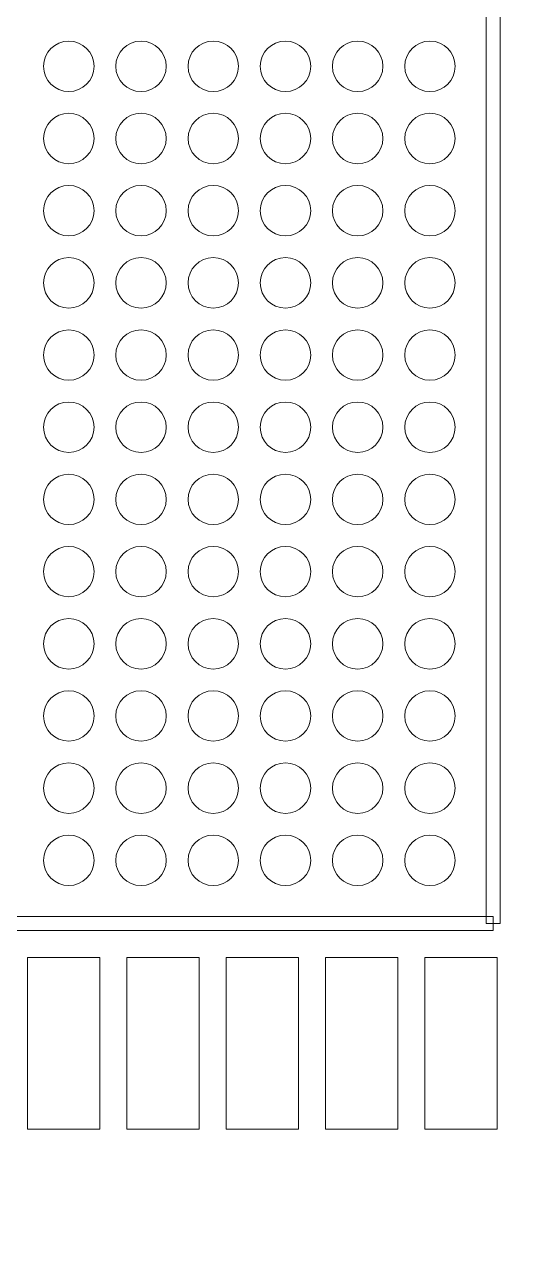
# Model space of a CAD drawing. Header units: millimetres. Extents: x -62 to 58, y -47 to 48.
# Drawn here: x 17.84 to 23.24, y -23.07 to -9.39 of the extents above; entities that cross this region are included whole.
import ezdxf

# ---------------------------------------------------------------- set-up
doc = ezdxf.new("R2010")
doc.units = ezdxf.units.MM
doc.header["$MEASUREMENT"] = 0
for name, color, linetype in [('BG_OUTLINE', 7, 'Continuous'), ('PG_SILKSCREEN_TOP', 7, 'Continuous'), ('PIN_SOLDERMASK_TOP', 7, 'Continuous')]:
    doc.layers.add(name, color=color, linetype=linetype)

msp = doc.modelspace()

# ---------------------------------------------------------------- linework, layer by layer
at = {"layer": 'BG_OUTLINE', "lineweight": 9}
msp.add_open_spline([(-39.9999, -35.8165), (-39.9999, -35.8165), (-39.9999, 34.1833), (-39.9999, 34.1833), (-39.9999, 34.1833), (-39.9999, 34.1833), (39.9999, 34.1833), (39.9999, 34.1833), (39.9999, 34.1833), (39.9999, 34.1833), (39.9999, -35.8165), (39.9999, -35.8165), (39.9999, -35.8165), (39.9999, -35.8165), (-39.9999, -35.8165), (-39.9999, -35.8165)], degree=3, knots=[0, 0, 0, 0, 0.25, 0.25, 0.25, 0.25, 0.5, 0.5, 0.5, 0.5, 0.75, 0.75, 0.75, 0.75, 1, 1, 1, 1], dxfattribs=at)
at = {"layer": 'PG_SILKSCREEN_TOP', "lineweight": 9}
for points in [[(23.1079, -19.3487), (23.1079, -19.3487), (22.9555, -19.3487), (22.9555, -19.3487), (22.9555, -19.3487), (22.9555, -19.3487), (22.9555, 3.6515), (22.9555, 3.6515), (22.9555, 3.6515), (22.9555, 3.6515), (23.1079, 3.6515), (23.1079, 3.6515), (23.1079, 3.6515), (23.1079, 3.6515), (23.1079, -19.3487), (23.1079, -19.3487)], [(0.0314, -19.4249), (0.0314, -19.4249), (0.0314, -19.2725), (0.0314, -19.2725), (0.0314, -19.2725), (0.0314, -19.2725), (23.0317, -19.2725), (23.0317, -19.2725), (23.0317, -19.2725), (23.0317, -19.2725), (23.0317, -19.4249), (23.0317, -19.4249), (23.0317, -19.4249), (23.0317, -19.4249), (0.0314, -19.4249), (0.0314, -19.4249)]]:
    msp.add_open_spline(points, degree=3, knots=[0, 0, 0, 0, 0.25, 0.25, 0.25, 0.25, 0.5, 0.5, 0.5, 0.5, 0.75, 0.75, 0.75, 0.75, 1, 1, 1, 1], dxfattribs=at)
at = {"layer": 'PIN_SOLDERMASK_TOP', "lineweight": 9}
for points in [[(18.611, -9.8485), (18.611, -9.6942), (18.4859, -9.5691), (18.3316, -9.5691), (18.3316, -9.5691), (18.1773, -9.5691), (18.0522, -9.6942), (18.0522, -9.8485), (18.0522, -9.8485), (18.0522, -10.0029), (18.1773, -10.1279), (18.3316, -10.1279), (18.3316, -10.1279), (18.4859, -10.1279), (18.611, -10.0029), (18.611, -9.8485)], [(19.4109, -9.8485), (19.4109, -9.6942), (19.2858, -9.5691), (19.1315, -9.5691), (19.1315, -9.5691), (18.9772, -9.5691), (18.8521, -9.6942), (18.8521, -9.8485), (18.8521, -9.8485), (18.8521, -10.0029), (18.9772, -10.1279), (19.1315, -10.1279), (19.1315, -10.1279), (19.2858, -10.1279), (19.4109, -10.0029), (19.4109, -9.8485)], [(20.211, -9.8485), (20.211, -9.6942), (20.0859, -9.5691), (19.9316, -9.5691), (19.9316, -9.5691), (19.7773, -9.5691), (19.6522, -9.6942), (19.6522, -9.8485), (19.6522, -9.8485), (19.6522, -10.0029), (19.7773, -10.1279), (19.9316, -10.1279), (19.9316, -10.1279), (20.0859, -10.1279), (20.211, -10.0029), (20.211, -9.8485)], [(21.0108, -9.8485), (21.0108, -9.6942), (20.8857, -9.5691), (20.7314, -9.5691), (20.7314, -9.5691), (20.5771, -9.5691), (20.452, -9.6942), (20.452, -9.8485), (20.452, -9.8485), (20.452, -10.0029), (20.5771, -10.1279), (20.7314, -10.1279), (20.7314, -10.1279), (20.8857, -10.1279), (21.0108, -10.0029), (21.0108, -9.8485)], [(21.8109, -9.8485), (21.8109, -9.6942), (21.6858, -9.5691), (21.5315, -9.5691), (21.5315, -9.5691), (21.3772, -9.5691), (21.2521, -9.6942), (21.2521, -9.8485), (21.2521, -9.8485), (21.2521, -10.0029), (21.3772, -10.1279), (21.5315, -10.1279), (21.5315, -10.1279), (21.6858, -10.1279), (21.8109, -10.0029), (21.8109, -9.8485)], [(22.611, -9.8485), (22.611, -9.6942), (22.4859, -9.5691), (22.3316, -9.5691), (22.3316, -9.5691), (22.1773, -9.5691), (22.0522, -9.6942), (22.0522, -9.8485), (22.0522, -9.8485), (22.0522, -10.0029), (22.1773, -10.1279), (22.3316, -10.1279), (22.3316, -10.1279), (22.4859, -10.1279), (22.611, -10.0029), (22.611, -9.8485)], [(18.611, -10.6486), (18.611, -10.4943), (18.4859, -10.3692), (18.3316, -10.3692), (18.3316, -10.3692), (18.1773, -10.3692), (18.0522, -10.4943), (18.0522, -10.6486), (18.0522, -10.6486), (18.0522, -10.803), (18.1773, -10.928), (18.3316, -10.928), (18.3316, -10.928), (18.4859, -10.928), (18.611, -10.803), (18.611, -10.6486)], [(19.4109, -10.6486), (19.4109, -10.4943), (19.2858, -10.3692), (19.1315, -10.3692), (19.1315, -10.3692), (18.9772, -10.3692), (18.8521, -10.4943), (18.8521, -10.6486), (18.8521, -10.6486), (18.8521, -10.803), (18.9772, -10.928), (19.1315, -10.928), (19.1315, -10.928), (19.2858, -10.928), (19.4109, -10.803), (19.4109, -10.6486)], [(20.211, -10.6486), (20.211, -10.4943), (20.0859, -10.3692), (19.9316, -10.3692), (19.9316, -10.3692), (19.7773, -10.3692), (19.6522, -10.4943), (19.6522, -10.6486), (19.6522, -10.6486), (19.6522, -10.803), (19.7773, -10.928), (19.9316, -10.928), (19.9316, -10.928), (20.0859, -10.928), (20.211, -10.803), (20.211, -10.6486)], [(21.0108, -10.6486), (21.0108, -10.4943), (20.8857, -10.3692), (20.7314, -10.3692), (20.7314, -10.3692), (20.5771, -10.3692), (20.452, -10.4943), (20.452, -10.6486), (20.452, -10.6486), (20.452, -10.803), (20.5771, -10.928), (20.7314, -10.928), (20.7314, -10.928), (20.8857, -10.928), (21.0108, -10.803), (21.0108, -10.6486)], [(21.8109, -10.6486), (21.8109, -10.4943), (21.6858, -10.3692), (21.5315, -10.3692), (21.5315, -10.3692), (21.3772, -10.3692), (21.2521, -10.4943), (21.2521, -10.6486), (21.2521, -10.6486), (21.2521, -10.803), (21.3772, -10.928), (21.5315, -10.928), (21.5315, -10.928), (21.6858, -10.928), (21.8109, -10.803), (21.8109, -10.6486)], [(22.611, -10.6486), (22.611, -10.4943), (22.4859, -10.3692), (22.3316, -10.3692), (22.3316, -10.3692), (22.1773, -10.3692), (22.0522, -10.4943), (22.0522, -10.6486), (22.0522, -10.6486), (22.0522, -10.803), (22.1773, -10.928), (22.3316, -10.928), (22.3316, -10.928), (22.4859, -10.928), (22.611, -10.803), (22.611, -10.6486)], [(18.611, -11.4485), (18.611, -11.2942), (18.4859, -11.1691), (18.3316, -11.1691), (18.3316, -11.1691), (18.1773, -11.1691), (18.0522, -11.2942), (18.0522, -11.4485), (18.0522, -11.4485), (18.0522, -11.6028), (18.1773, -11.7279), (18.3316, -11.7279), (18.3316, -11.7279), (18.4859, -11.7279), (18.611, -11.6028), (18.611, -11.4485)], [(19.4109, -11.4485), (19.4109, -11.2942), (19.2858, -11.1691), (19.1315, -11.1691), (19.1315, -11.1691), (18.9772, -11.1691), (18.8521, -11.2942), (18.8521, -11.4485), (18.8521, -11.4485), (18.8521, -11.6028), (18.9772, -11.7279), (19.1315, -11.7279), (19.1315, -11.7279), (19.2858, -11.7279), (19.4109, -11.6028), (19.4109, -11.4485)], [(20.211, -11.4485), (20.211, -11.2942), (20.0859, -11.1691), (19.9316, -11.1691), (19.9316, -11.1691), (19.7773, -11.1691), (19.6522, -11.2942), (19.6522, -11.4485), (19.6522, -11.4485), (19.6522, -11.6028), (19.7773, -11.7279), (19.9316, -11.7279), (19.9316, -11.7279), (20.0859, -11.7279), (20.211, -11.6028), (20.211, -11.4485)], [(21.0108, -11.4485), (21.0108, -11.2942), (20.8857, -11.1691), (20.7314, -11.1691), (20.7314, -11.1691), (20.5771, -11.1691), (20.452, -11.2942), (20.452, -11.4485), (20.452, -11.4485), (20.452, -11.6028), (20.5771, -11.7279), (20.7314, -11.7279), (20.7314, -11.7279), (20.8857, -11.7279), (21.0108, -11.6028), (21.0108, -11.4485)], [(21.8109, -11.4485), (21.8109, -11.2942), (21.6858, -11.1691), (21.5315, -11.1691), (21.5315, -11.1691), (21.3772, -11.1691), (21.2521, -11.2942), (21.2521, -11.4485), (21.2521, -11.4485), (21.2521, -11.6028), (21.3772, -11.7279), (21.5315, -11.7279), (21.5315, -11.7279), (21.6858, -11.7279), (21.8109, -11.6028), (21.8109, -11.4485)], [(22.611, -11.4485), (22.611, -11.2942), (22.4859, -11.1691), (22.3316, -11.1691), (22.3316, -11.1691), (22.1773, -11.1691), (22.0522, -11.2942), (22.0522, -11.4485), (22.0522, -11.4485), (22.0522, -11.6028), (22.1773, -11.7279), (22.3316, -11.7279), (22.3316, -11.7279), (22.4859, -11.7279), (22.611, -11.6028), (22.611, -11.4485)], [(18.611, -12.2486), (18.611, -12.0943), (18.4859, -11.9692), (18.3316, -11.9692), (18.3316, -11.9692), (18.1773, -11.9692), (18.0522, -12.0943), (18.0522, -12.2486), (18.0522, -12.2486), (18.0522, -12.4029), (18.1773, -12.528), (18.3316, -12.528), (18.3316, -12.528), (18.4859, -12.528), (18.611, -12.4029), (18.611, -12.2486)], [(19.4109, -12.2486), (19.4109, -12.0943), (19.2858, -11.9692), (19.1315, -11.9692), (19.1315, -11.9692), (18.9772, -11.9692), (18.8521, -12.0943), (18.8521, -12.2486), (18.8521, -12.2486), (18.8521, -12.4029), (18.9772, -12.528), (19.1315, -12.528), (19.1315, -12.528), (19.2858, -12.528), (19.4109, -12.4029), (19.4109, -12.2486)], [(20.211, -12.2486), (20.211, -12.0943), (20.0859, -11.9692), (19.9316, -11.9692), (19.9316, -11.9692), (19.7773, -11.9692), (19.6522, -12.0943), (19.6522, -12.2486), (19.6522, -12.2486), (19.6522, -12.4029), (19.7773, -12.528), (19.9316, -12.528), (19.9316, -12.528), (20.0859, -12.528), (20.211, -12.4029), (20.211, -12.2486)], [(21.0108, -12.2486), (21.0108, -12.0943), (20.8857, -11.9692), (20.7314, -11.9692), (20.7314, -11.9692), (20.5771, -11.9692), (20.452, -12.0943), (20.452, -12.2486), (20.452, -12.2486), (20.452, -12.4029), (20.5771, -12.528), (20.7314, -12.528), (20.7314, -12.528), (20.8857, -12.528), (21.0108, -12.4029), (21.0108, -12.2486)], [(21.8109, -12.2486), (21.8109, -12.0943), (21.6858, -11.9692), (21.5315, -11.9692), (21.5315, -11.9692), (21.3772, -11.9692), (21.2521, -12.0943), (21.2521, -12.2486), (21.2521, -12.2486), (21.2521, -12.4029), (21.3772, -12.528), (21.5315, -12.528), (21.5315, -12.528), (21.6858, -12.528), (21.8109, -12.4029), (21.8109, -12.2486)], [(22.611, -12.2486), (22.611, -12.0943), (22.4859, -11.9692), (22.3316, -11.9692), (22.3316, -11.9692), (22.1773, -11.9692), (22.0522, -12.0943), (22.0522, -12.2486), (22.0522, -12.2486), (22.0522, -12.4029), (22.1773, -12.528), (22.3316, -12.528), (22.3316, -12.528), (22.4859, -12.528), (22.611, -12.4029), (22.611, -12.2486)], [(18.611, -13.0484), (18.611, -12.8941), (18.4859, -12.769), (18.3316, -12.769), (18.3316, -12.769), (18.1773, -12.769), (18.0522, -12.8941), (18.0522, -13.0484), (18.0522, -13.0484), (18.0522, -13.2027), (18.1773, -13.3278), (18.3316, -13.3278), (18.3316, -13.3278), (18.4859, -13.3278), (18.611, -13.2027), (18.611, -13.0484)], [(19.4109, -13.0484), (19.4109, -12.8941), (19.2858, -12.769), (19.1315, -12.769), (19.1315, -12.769), (18.9772, -12.769), (18.8521, -12.8941), (18.8521, -13.0484), (18.8521, -13.0484), (18.8521, -13.2027), (18.9772, -13.3278), (19.1315, -13.3278), (19.1315, -13.3278), (19.2858, -13.3278), (19.4109, -13.2027), (19.4109, -13.0484)], [(20.211, -13.0484), (20.211, -12.8941), (20.0859, -12.769), (19.9316, -12.769), (19.9316, -12.769), (19.7773, -12.769), (19.6522, -12.8941), (19.6522, -13.0484), (19.6522, -13.0484), (19.6522, -13.2027), (19.7773, -13.3278), (19.9316, -13.3278), (19.9316, -13.3278), (20.0859, -13.3278), (20.211, -13.2027), (20.211, -13.0484)], [(21.0108, -13.0484), (21.0108, -12.8941), (20.8857, -12.769), (20.7314, -12.769), (20.7314, -12.769), (20.5771, -12.769), (20.452, -12.8941), (20.452, -13.0484), (20.452, -13.0484), (20.452, -13.2027), (20.5771, -13.3278), (20.7314, -13.3278), (20.7314, -13.3278), (20.8857, -13.3278), (21.0108, -13.2027), (21.0108, -13.0484)], [(21.8109, -13.0484), (21.8109, -12.8941), (21.6858, -12.769), (21.5315, -12.769), (21.5315, -12.769), (21.3772, -12.769), (21.2521, -12.8941), (21.2521, -13.0484), (21.2521, -13.0484), (21.2521, -13.2027), (21.3772, -13.3278), (21.5315, -13.3278), (21.5315, -13.3278), (21.6858, -13.3278), (21.8109, -13.2027), (21.8109, -13.0484)], [(22.611, -13.0484), (22.611, -12.8941), (22.4859, -12.769), (22.3316, -12.769), (22.3316, -12.769), (22.1773, -12.769), (22.0522, -12.8941), (22.0522, -13.0484), (22.0522, -13.0484), (22.0522, -13.2027), (22.1773, -13.3278), (22.3316, -13.3278), (22.3316, -13.3278), (22.4859, -13.3278), (22.611, -13.2027), (22.611, -13.0484)], [(18.611, -13.8485), (18.611, -13.6942), (18.4859, -13.5691), (18.3316, -13.5691), (18.3316, -13.5691), (18.1773, -13.5691), (18.0522, -13.6942), (18.0522, -13.8485), (18.0522, -13.8485), (18.0522, -14.0028), (18.1773, -14.1279), (18.3316, -14.1279), (18.3316, -14.1279), (18.4859, -14.1279), (18.611, -14.0028), (18.611, -13.8485)], [(19.4109, -13.8485), (19.4109, -13.6942), (19.2858, -13.5691), (19.1315, -13.5691), (19.1315, -13.5691), (18.9772, -13.5691), (18.8521, -13.6942), (18.8521, -13.8485), (18.8521, -13.8485), (18.8521, -14.0028), (18.9772, -14.1279), (19.1315, -14.1279), (19.1315, -14.1279), (19.2858, -14.1279), (19.4109, -14.0028), (19.4109, -13.8485)], [(20.211, -13.8485), (20.211, -13.6942), (20.0859, -13.5691), (19.9316, -13.5691), (19.9316, -13.5691), (19.7773, -13.5691), (19.6522, -13.6942), (19.6522, -13.8485), (19.6522, -13.8485), (19.6522, -14.0028), (19.7773, -14.1279), (19.9316, -14.1279), (19.9316, -14.1279), (20.0859, -14.1279), (20.211, -14.0028), (20.211, -13.8485)], [(21.0108, -13.8485), (21.0108, -13.6942), (20.8857, -13.5691), (20.7314, -13.5691), (20.7314, -13.5691), (20.5771, -13.5691), (20.452, -13.6942), (20.452, -13.8485), (20.452, -13.8485), (20.452, -14.0028), (20.5771, -14.1279), (20.7314, -14.1279), (20.7314, -14.1279), (20.8857, -14.1279), (21.0108, -14.0028), (21.0108, -13.8485)], [(21.8109, -13.8485), (21.8109, -13.6942), (21.6858, -13.5691), (21.5315, -13.5691), (21.5315, -13.5691), (21.3772, -13.5691), (21.2521, -13.6942), (21.2521, -13.8485), (21.2521, -13.8485), (21.2521, -14.0028), (21.3772, -14.1279), (21.5315, -14.1279), (21.5315, -14.1279), (21.6858, -14.1279), (21.8109, -14.0028), (21.8109, -13.8485)], [(22.611, -13.8485), (22.611, -13.6942), (22.4859, -13.5691), (22.3316, -13.5691), (22.3316, -13.5691), (22.1773, -13.5691), (22.0522, -13.6942), (22.0522, -13.8485), (22.0522, -13.8485), (22.0522, -14.0028), (22.1773, -14.1279), (22.3316, -14.1279), (22.3316, -14.1279), (22.4859, -14.1279), (22.611, -14.0028), (22.611, -13.8485)], [(18.611, -14.6486), (18.611, -14.4943), (18.4859, -14.3692), (18.3316, -14.3692), (18.3316, -14.3692), (18.1773, -14.3692), (18.0522, -14.4943), (18.0522, -14.6486), (18.0522, -14.6486), (18.0522, -14.8029), (18.1773, -14.928), (18.3316, -14.928), (18.3316, -14.928), (18.4859, -14.928), (18.611, -14.8029), (18.611, -14.6486)], [(19.4109, -14.6486), (19.4109, -14.4943), (19.2858, -14.3692), (19.1315, -14.3692), (19.1315, -14.3692), (18.9772, -14.3692), (18.8521, -14.4943), (18.8521, -14.6486), (18.8521, -14.6486), (18.8521, -14.8029), (18.9772, -14.928), (19.1315, -14.928), (19.1315, -14.928), (19.2858, -14.928), (19.4109, -14.8029), (19.4109, -14.6486)], [(20.211, -14.6486), (20.211, -14.4943), (20.0859, -14.3692), (19.9316, -14.3692), (19.9316, -14.3692), (19.7773, -14.3692), (19.6522, -14.4943), (19.6522, -14.6486), (19.6522, -14.6486), (19.6522, -14.8029), (19.7773, -14.928), (19.9316, -14.928), (19.9316, -14.928), (20.0859, -14.928), (20.211, -14.8029), (20.211, -14.6486)], [(21.0108, -14.6486), (21.0108, -14.4943), (20.8857, -14.3692), (20.7314, -14.3692), (20.7314, -14.3692), (20.5771, -14.3692), (20.452, -14.4943), (20.452, -14.6486), (20.452, -14.6486), (20.452, -14.8029), (20.5771, -14.928), (20.7314, -14.928), (20.7314, -14.928), (20.8857, -14.928), (21.0108, -14.8029), (21.0108, -14.6486)], [(21.8109, -14.6486), (21.8109, -14.4943), (21.6858, -14.3692), (21.5315, -14.3692), (21.5315, -14.3692), (21.3772, -14.3692), (21.2521, -14.4943), (21.2521, -14.6486), (21.2521, -14.6486), (21.2521, -14.8029), (21.3772, -14.928), (21.5315, -14.928), (21.5315, -14.928), (21.6858, -14.928), (21.8109, -14.8029), (21.8109, -14.6486)], [(22.611, -14.6486), (22.611, -14.4943), (22.4859, -14.3692), (22.3316, -14.3692), (22.3316, -14.3692), (22.1773, -14.3692), (22.0522, -14.4943), (22.0522, -14.6486), (22.0522, -14.6486), (22.0522, -14.8029), (22.1773, -14.928), (22.3316, -14.928), (22.3316, -14.928), (22.4859, -14.928), (22.611, -14.8029), (22.611, -14.6486)], [(18.611, -15.4485), (18.611, -15.2942), (18.4859, -15.1691), (18.3316, -15.1691), (18.3316, -15.1691), (18.1773, -15.1691), (18.0522, -15.2942), (18.0522, -15.4485), (18.0522, -15.4485), (18.0522, -15.6028), (18.1773, -15.7279), (18.3316, -15.7279), (18.3316, -15.7279), (18.4859, -15.7279), (18.611, -15.6028), (18.611, -15.4485)], [(19.4109, -15.4485), (19.4109, -15.2942), (19.2858, -15.1691), (19.1315, -15.1691), (19.1315, -15.1691), (18.9772, -15.1691), (18.8521, -15.2942), (18.8521, -15.4485), (18.8521, -15.4485), (18.8521, -15.6028), (18.9772, -15.7279), (19.1315, -15.7279), (19.1315, -15.7279), (19.2858, -15.7279), (19.4109, -15.6028), (19.4109, -15.4485)], [(20.211, -15.4485), (20.211, -15.2942), (20.0859, -15.1691), (19.9316, -15.1691), (19.9316, -15.1691), (19.7773, -15.1691), (19.6522, -15.2942), (19.6522, -15.4485), (19.6522, -15.4485), (19.6522, -15.6028), (19.7773, -15.7279), (19.9316, -15.7279), (19.9316, -15.7279), (20.0859, -15.7279), (20.211, -15.6028), (20.211, -15.4485)], [(21.0108, -15.4485), (21.0108, -15.2942), (20.8857, -15.1691), (20.7314, -15.1691), (20.7314, -15.1691), (20.5771, -15.1691), (20.452, -15.2942), (20.452, -15.4485), (20.452, -15.4485), (20.452, -15.6028), (20.5771, -15.7279), (20.7314, -15.7279), (20.7314, -15.7279), (20.8857, -15.7279), (21.0108, -15.6028), (21.0108, -15.4485)], [(21.8109, -15.4485), (21.8109, -15.2942), (21.6858, -15.1691), (21.5315, -15.1691), (21.5315, -15.1691), (21.3772, -15.1691), (21.2521, -15.2942), (21.2521, -15.4485), (21.2521, -15.4485), (21.2521, -15.6028), (21.3772, -15.7279), (21.5315, -15.7279), (21.5315, -15.7279), (21.6858, -15.7279), (21.8109, -15.6028), (21.8109, -15.4485)], [(22.611, -15.4485), (22.611, -15.2942), (22.4859, -15.1691), (22.3316, -15.1691), (22.3316, -15.1691), (22.1773, -15.1691), (22.0522, -15.2942), (22.0522, -15.4485), (22.0522, -15.4485), (22.0522, -15.6028), (22.1773, -15.7279), (22.3316, -15.7279), (22.3316, -15.7279), (22.4859, -15.7279), (22.611, -15.6028), (22.611, -15.4485)], [(18.611, -16.2486), (18.611, -16.0943), (18.4859, -15.9692), (18.3316, -15.9692), (18.3316, -15.9692), (18.1773, -15.9692), (18.0522, -16.0943), (18.0522, -16.2486), (18.0522, -16.2486), (18.0522, -16.4029), (18.1773, -16.528), (18.3316, -16.528), (18.3316, -16.528), (18.4859, -16.528), (18.611, -16.4029), (18.611, -16.2486)], [(19.4109, -16.2486), (19.4109, -16.0943), (19.2858, -15.9692), (19.1315, -15.9692), (19.1315, -15.9692), (18.9772, -15.9692), (18.8521, -16.0943), (18.8521, -16.2486), (18.8521, -16.2486), (18.8521, -16.4029), (18.9772, -16.528), (19.1315, -16.528), (19.1315, -16.528), (19.2858, -16.528), (19.4109, -16.4029), (19.4109, -16.2486)], [(20.211, -16.2486), (20.211, -16.0943), (20.0859, -15.9692), (19.9316, -15.9692), (19.9316, -15.9692), (19.7773, -15.9692), (19.6522, -16.0943), (19.6522, -16.2486), (19.6522, -16.2486), (19.6522, -16.4029), (19.7773, -16.528), (19.9316, -16.528), (19.9316, -16.528), (20.0859, -16.528), (20.211, -16.4029), (20.211, -16.2486)], [(21.0108, -16.2486), (21.0108, -16.0943), (20.8857, -15.9692), (20.7314, -15.9692), (20.7314, -15.9692), (20.5771, -15.9692), (20.452, -16.0943), (20.452, -16.2486), (20.452, -16.2486), (20.452, -16.4029), (20.5771, -16.528), (20.7314, -16.528), (20.7314, -16.528), (20.8857, -16.528), (21.0108, -16.4029), (21.0108, -16.2486)], [(21.8109, -16.2486), (21.8109, -16.0943), (21.6858, -15.9692), (21.5315, -15.9692), (21.5315, -15.9692), (21.3772, -15.9692), (21.2521, -16.0943), (21.2521, -16.2486), (21.2521, -16.2486), (21.2521, -16.4029), (21.3772, -16.528), (21.5315, -16.528), (21.5315, -16.528), (21.6858, -16.528), (21.8109, -16.4029), (21.8109, -16.2486)], [(22.611, -16.2486), (22.611, -16.0943), (22.4859, -15.9692), (22.3316, -15.9692), (22.3316, -15.9692), (22.1773, -15.9692), (22.0522, -16.0943), (22.0522, -16.2486), (22.0522, -16.2486), (22.0522, -16.4029), (22.1773, -16.528), (22.3316, -16.528), (22.3316, -16.528), (22.4859, -16.528), (22.611, -16.4029), (22.611, -16.2486)], [(18.611, -17.0484), (18.611, -16.8941), (18.4859, -16.769), (18.3316, -16.769), (18.3316, -16.769), (18.1773, -16.769), (18.0522, -16.8941), (18.0522, -17.0484), (18.0522, -17.0484), (18.0522, -17.2027), (18.1773, -17.3278), (18.3316, -17.3278), (18.3316, -17.3278), (18.4859, -17.3278), (18.611, -17.2027), (18.611, -17.0484)], [(19.4109, -17.0484), (19.4109, -16.8941), (19.2858, -16.769), (19.1315, -16.769), (19.1315, -16.769), (18.9772, -16.769), (18.8521, -16.8941), (18.8521, -17.0484), (18.8521, -17.0484), (18.8521, -17.2027), (18.9772, -17.3278), (19.1315, -17.3278), (19.1315, -17.3278), (19.2858, -17.3278), (19.4109, -17.2027), (19.4109, -17.0484)], [(20.211, -17.0484), (20.211, -16.8941), (20.0859, -16.769), (19.9316, -16.769), (19.9316, -16.769), (19.7773, -16.769), (19.6522, -16.8941), (19.6522, -17.0484), (19.6522, -17.0484), (19.6522, -17.2027), (19.7773, -17.3278), (19.9316, -17.3278), (19.9316, -17.3278), (20.0859, -17.3278), (20.211, -17.2027), (20.211, -17.0484)], [(21.0108, -17.0484), (21.0108, -16.8941), (20.8857, -16.769), (20.7314, -16.769), (20.7314, -16.769), (20.5771, -16.769), (20.452, -16.8941), (20.452, -17.0484), (20.452, -17.0484), (20.452, -17.2027), (20.5771, -17.3278), (20.7314, -17.3278), (20.7314, -17.3278), (20.8857, -17.3278), (21.0108, -17.2027), (21.0108, -17.0484)], [(21.8109, -17.0484), (21.8109, -16.8941), (21.6858, -16.769), (21.5315, -16.769), (21.5315, -16.769), (21.3772, -16.769), (21.2521, -16.8941), (21.2521, -17.0484), (21.2521, -17.0484), (21.2521, -17.2027), (21.3772, -17.3278), (21.5315, -17.3278), (21.5315, -17.3278), (21.6858, -17.3278), (21.8109, -17.2027), (21.8109, -17.0484)], [(22.611, -17.0484), (22.611, -16.8941), (22.4859, -16.769), (22.3316, -16.769), (22.3316, -16.769), (22.1773, -16.769), (22.0522, -16.8941), (22.0522, -17.0484), (22.0522, -17.0484), (22.0522, -17.2027), (22.1773, -17.3278), (22.3316, -17.3278), (22.3316, -17.3278), (22.4859, -17.3278), (22.611, -17.2027), (22.611, -17.0484)], [(18.611, -17.8485), (18.611, -17.6942), (18.4859, -17.5691), (18.3316, -17.5691), (18.3316, -17.5691), (18.1773, -17.5691), (18.0522, -17.6942), (18.0522, -17.8485), (18.0522, -17.8485), (18.0522, -18.0028), (18.1773, -18.1279), (18.3316, -18.1279), (18.3316, -18.1279), (18.4859, -18.1279), (18.611, -18.0028), (18.611, -17.8485)], [(19.4109, -17.8485), (19.4109, -17.6942), (19.2858, -17.5691), (19.1315, -17.5691), (19.1315, -17.5691), (18.9772, -17.5691), (18.8521, -17.6942), (18.8521, -17.8485), (18.8521, -17.8485), (18.8521, -18.0028), (18.9772, -18.1279), (19.1315, -18.1279), (19.1315, -18.1279), (19.2858, -18.1279), (19.4109, -18.0028), (19.4109, -17.8485)], [(20.211, -17.8485), (20.211, -17.6942), (20.0859, -17.5691), (19.9316, -17.5691), (19.9316, -17.5691), (19.7773, -17.5691), (19.6522, -17.6942), (19.6522, -17.8485), (19.6522, -17.8485), (19.6522, -18.0028), (19.7773, -18.1279), (19.9316, -18.1279), (19.9316, -18.1279), (20.0859, -18.1279), (20.211, -18.0028), (20.211, -17.8485)], [(21.0108, -17.8485), (21.0108, -17.6942), (20.8857, -17.5691), (20.7314, -17.5691), (20.7314, -17.5691), (20.5771, -17.5691), (20.452, -17.6942), (20.452, -17.8485), (20.452, -17.8485), (20.452, -18.0028), (20.5771, -18.1279), (20.7314, -18.1279), (20.7314, -18.1279), (20.8857, -18.1279), (21.0108, -18.0028), (21.0108, -17.8485)], [(21.8109, -17.8485), (21.8109, -17.6942), (21.6858, -17.5691), (21.5315, -17.5691), (21.5315, -17.5691), (21.3772, -17.5691), (21.2521, -17.6942), (21.2521, -17.8485), (21.2521, -17.8485), (21.2521, -18.0028), (21.3772, -18.1279), (21.5315, -18.1279), (21.5315, -18.1279), (21.6858, -18.1279), (21.8109, -18.0028), (21.8109, -17.8485)], [(22.611, -17.8485), (22.611, -17.6942), (22.4859, -17.5691), (22.3316, -17.5691), (22.3316, -17.5691), (22.1773, -17.5691), (22.0522, -17.6942), (22.0522, -17.8485), (22.0522, -17.8485), (22.0522, -18.0028), (22.1773, -18.1279), (22.3316, -18.1279), (22.3316, -18.1279), (22.4859, -18.1279), (22.611, -18.0028), (22.611, -17.8485)], [(18.611, -18.6486), (18.611, -18.4943), (18.4859, -18.3692), (18.3316, -18.3692), (18.3316, -18.3692), (18.1773, -18.3692), (18.0522, -18.4943), (18.0522, -18.6486), (18.0522, -18.6486), (18.0522, -18.8029), (18.1773, -18.928), (18.3316, -18.928), (18.3316, -18.928), (18.4859, -18.928), (18.611, -18.8029), (18.611, -18.6486)], [(19.4109, -18.6486), (19.4109, -18.4943), (19.2858, -18.3692), (19.1315, -18.3692), (19.1315, -18.3692), (18.9772, -18.3692), (18.8521, -18.4943), (18.8521, -18.6486), (18.8521, -18.6486), (18.8521, -18.8029), (18.9772, -18.928), (19.1315, -18.928), (19.1315, -18.928), (19.2858, -18.928), (19.4109, -18.8029), (19.4109, -18.6486)], [(20.211, -18.6486), (20.211, -18.4943), (20.0859, -18.3692), (19.9316, -18.3692), (19.9316, -18.3692), (19.7773, -18.3692), (19.6522, -18.4943), (19.6522, -18.6486), (19.6522, -18.6486), (19.6522, -18.8029), (19.7773, -18.928), (19.9316, -18.928), (19.9316, -18.928), (20.0859, -18.928), (20.211, -18.8029), (20.211, -18.6486)], [(21.0108, -18.6486), (21.0108, -18.4943), (20.8857, -18.3692), (20.7314, -18.3692), (20.7314, -18.3692), (20.5771, -18.3692), (20.452, -18.4943), (20.452, -18.6486), (20.452, -18.6486), (20.452, -18.8029), (20.5771, -18.928), (20.7314, -18.928), (20.7314, -18.928), (20.8857, -18.928), (21.0108, -18.8029), (21.0108, -18.6486)], [(21.8109, -18.6486), (21.8109, -18.4943), (21.6858, -18.3692), (21.5315, -18.3692), (21.5315, -18.3692), (21.3772, -18.3692), (21.2521, -18.4943), (21.2521, -18.6486), (21.2521, -18.6486), (21.2521, -18.8029), (21.3772, -18.928), (21.5315, -18.928), (21.5315, -18.928), (21.6858, -18.928), (21.8109, -18.8029), (21.8109, -18.6486)], [(22.611, -18.6486), (22.611, -18.4943), (22.4859, -18.3692), (22.3316, -18.3692), (22.3316, -18.3692), (22.1773, -18.3692), (22.0522, -18.4943), (22.0522, -18.6486), (22.0522, -18.6486), (22.0522, -18.8029), (22.1773, -18.928), (22.3316, -18.928), (22.3316, -18.928), (22.4859, -18.928), (22.611, -18.8029), (22.611, -18.6486)], [(17.8754, -21.6264), (17.8754, -21.6264), (17.8754, -19.7247), (17.8754, -19.7247), (17.8754, -19.7247), (17.8754, -19.7247), (18.677, -19.7247), (18.677, -19.7247), (18.677, -19.7247), (18.677, -19.7247), (18.677, -21.6264), (18.677, -21.6264), (18.677, -21.6264), (18.677, -21.6264), (17.8754, -21.6264), (17.8754, -21.6264)], [(18.9755, -21.6264), (18.9755, -21.6264), (18.9755, -19.7247), (18.9755, -19.7247), (18.9755, -19.7247), (18.9755, -19.7247), (19.7771, -19.7247), (19.7771, -19.7247), (19.7771, -19.7247), (19.7771, -19.7247), (19.7771, -21.6264), (19.7771, -21.6264), (19.7771, -21.6264), (19.7771, -21.6264), (18.9755, -21.6264), (18.9755, -21.6264)], [(20.0756, -21.6264), (20.0756, -21.6264), (20.0756, -19.7247), (20.0756, -19.7247), (20.0756, -19.7247), (20.0756, -19.7247), (20.8772, -19.7247), (20.8772, -19.7247), (20.8772, -19.7247), (20.8772, -19.7247), (20.8772, -21.6264), (20.8772, -21.6264), (20.8772, -21.6264), (20.8772, -21.6264), (20.0756, -21.6264), (20.0756, -21.6264)], [(21.1754, -21.6264), (21.1754, -21.6264), (21.1754, -19.7247), (21.1754, -19.7247), (21.1754, -19.7247), (21.1754, -19.7247), (21.977, -19.7247), (21.977, -19.7247), (21.977, -19.7247), (21.977, -19.7247), (21.977, -21.6264), (21.977, -21.6264), (21.977, -21.6264), (21.977, -21.6264), (21.1754, -21.6264), (21.1754, -21.6264)], [(22.2755, -21.6264), (22.2755, -21.6264), (22.2755, -19.7247), (22.2755, -19.7247), (22.2755, -19.7247), (22.2755, -19.7247), (23.0771, -19.7247), (23.0771, -19.7247), (23.0771, -19.7247), (23.0771, -19.7247), (23.0771, -21.6264), (23.0771, -21.6264), (23.0771, -21.6264), (23.0771, -21.6264), (22.2755, -21.6264), (22.2755, -21.6264)]]:
    msp.add_open_spline(points, degree=3, knots=[0, 0, 0, 0, 0.25, 0.25, 0.25, 0.25, 0.5, 0.5, 0.5, 0.5, 0.75, 0.75, 0.75, 0.75, 1, 1, 1, 1], dxfattribs=at)

doc.saveas('drawing.dxf')
